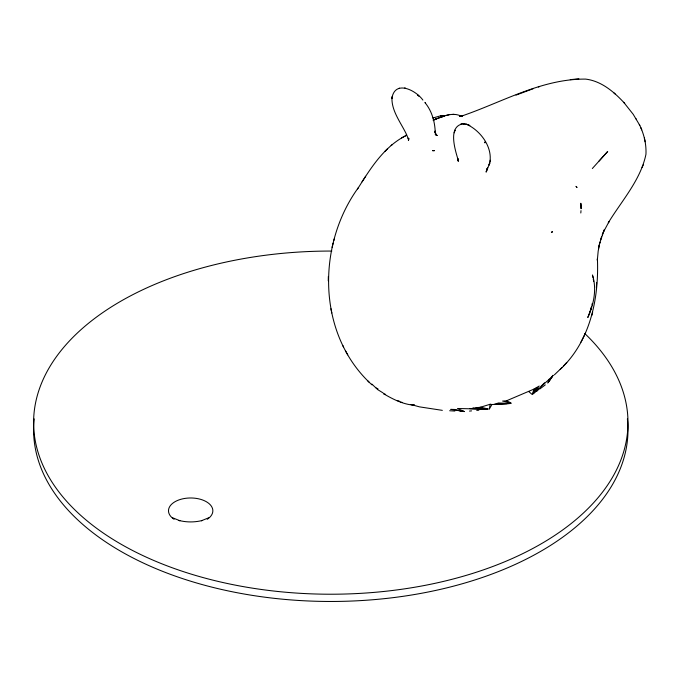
<?xml version="1.0" encoding="UTF-8"?>
<svg xmlns="http://www.w3.org/2000/svg" width="680" height="680" viewBox="0 0 680 680"><rect width="100%" height="100%" fill="white"/><g stroke="black" fill="none" stroke-linecap="round" stroke-linejoin="round"><path stroke-width="1.02" d="M358.564 187.382C316.217 245.429 317.058 335.07 371.969 384.854M328.27 280.789L328.346 276.428M560.201 369.359C590.351 341.3 599.063 298.325 597.414 258.689L597.329 260.287L598.17 251.141L599.913 242.08L598.986 246.194M458.218 159.043L458.133 160.811L458.235 159.196L458.167 160.25M596.369 287.623L596.623 282.668M580.813 212.993L581 210.638M392.088 96.79L391.858 98.575C394.697 79.543 415.743 90.066 422.9 100.079M598.485 249.042L599.046 245.854M392.003 97.257C391.127 110.721 401.175 123.02 406.657 134.75L408.671 140.02L408.289 138.1L408.501 139.238M486.574 169.575L486.489 171.572L487.016 168.768L486.098 172.117L489.846 162.792L489.413 164.118C493.706 148.028 480.59 130.364 466.242 124.134L467.568 124.568L462.519 123.718L464.032 123.692C446.896 125.451 455.37 150.578 458.329 160.54L457.861 159.001L458.269 160.913M491.929 404.515L490.195 404.251L489.209 409.275L491.929 404.515L509.294 403.648M591.957 305.099L592.314 303.374M333.149 243.134L332.103 247.367M591.167 308.193L591.558 306.646L589.976 312.001L591.115 308.363M454.656 131.155L454.214 132.795M591.762 315.605L592.671 312.188M599.615 243.38L604.256 229.823L602.191 234.949M333.846 240.55L334.313 238.841M408.519 139.366L408.416 140.411L408.909 138.465L408.671 138.89M532.576 393.652L534.021 389.079L539.197 386.045L532.916 393.796M601.545 236.768L600.491 239.963L600.721 239.292M593.079 277.542L592.433 274.975C597.031 289.051 593.776 304.385 587.792 317.517L589.704 312.698M549.211 379.125L547.74 383.061L552.406 376.397L533.052 393.856L538.807 388.331M603.228 232.39L609.144 221.442L608.303 222.776C621.63 200.846 640.654 180.038 645.949 154.292C646.459 143.981 643.926 133.645 639.31 124.448M588.99 314.687L589.645 313.149M585.438 333.14L580.924 342.193M642.056 167.433L643.348 164.79M532.814 393.652L536.001 388.144M357.587 188.946C370.447 168.546 384.081 146.344 406.504 135.32M362.075 181.798L365.653 176.29M552.891 375.368L548.318 382.211L553.231 375.275M404.846 136.382L406.495 134.7M598.995 161.126L607.707 151.453L592.331 168.53M563.635 365.849L566.755 362.44M387.617 148.691L384.923 151.359M561.892 367.668L554.387 374.85M540.983 386.257L544.604 382.789M391.153 145.529L392.156 144.67M536.35 391.536L537.982 390.328M539.606 389.122L545.3 384.88M401.625 137.955L404.421 136.365M534.021 389.079L506.438 400.826L502.588 401.055L511.377 403.249M208.683 517.803L201.433 520.736L202.317 520.472C194.709 522.41 186.635 522.41 179.027 520.472L179.903 520.736L172.652 517.803M432.854 118.014L440.75 115.77L443.836 116.306M433.627 120.096L436.5 118.787L434.588 119.663M399.534 88.179L398.837 88.468M433.075 120.165C441.847 116.824 452.744 111.265 461.881 116.56L459.646 116.05L461.864 115.948L459.535 116.186L462.757 115.702L462.23 115.864C502.503 102.051 541.952 78.693 585.616 79.101C601.511 81.013 614.303 92.072 624.725 103.453M436.05 118.992L444.601 116.033L441.694 116.705L444.261 116.28L442.799 116.314L444.635 116.314L443.351 116.169M516.01 95.115L533.154 88.731M490.195 404.251L480.658 407.184L475.796 407.847L487.144 409.054L472.957 407.822M538.331 87.006L539.614 86.572M460.793 124.049L461.805 123.819M448.91 114.826L446.327 115.404M570.299 79.636L578.875 78.812M469.489 411.077L471.563 410.89M476.756 410.414L478.831 410.227M507.076 403.733L494.402 404.311L498.491 402.976L510.374 403.418M469.948 408.646L484.143 409.105M487.11 409.19L457.512 408.493L464.304 411.553L460.113 411.324M414.57 405.203C403.469 404.625 393.048 399.287 383.613 393.762L385.611 394.357M442.331 410.354L419.492 406.861L410.881 404.506L414.545 405.101M449.659 410.754L454.886 411.034M405.212 87.933L404.736 87.856M400.52 402.075L402.517 402.5M480.658 407.184L488.257 409.046M397.341 400.63L399.355 401.149M464.695 123.845L465.698 124.202M383.129 392.964L377.723 389.623L371.841 384.055M435.2 134.495L437.274 135.516L435.702 134.546M506.438 400.826L510.663 402.73M376.176 387.991L378.012 388.9M528.751 391.552L532.287 394.57M613.887 92.846L615.255 94.078M575.9 186.38L577.057 187.468L576.334 186.796M367.71 380.791L369.274 382.364M436.296 134.988L435.863 134.53L436.611 135.388L435.183 132.056L435.438 133.62L435.089 131.002L435.251 132.506C434.928 121.992 431.995 111.316 425.315 103.02L425.578 103.352L424.847 102.357M623.688 102.297L633.216 114.317L639.821 125.409M636.14 118.889L636.438 119.374M345.584 350.965L347.726 354.85M342.865 345.584L343.596 347.157M640.755 127.483L641.75 129.871M645.159 141.746L644.376 138.057M330.956 308.745L331.798 312.987M593.351 278.987L593.683 281.528M593.368 279.08L593.512 279.947M458.201 160.31L458.26 161.168L458.21 159.46M584.766 333.531A297.194 171.581 0 0 1 436.279 583.049A297.194 171.581 0 0 1 38.377 453.305A297.194 171.581 0 0 1 331.832 251.056M627.376 418.914A297.194 171.581 0 0 1 330.786 601.468A297.194 171.581 0 0 1 34.204 418.914M174.106 519.29A22.177 12.801 0 0 1 175.295 501.551A22.177 12.801 0 0 1 206.048 501.551A22.177 12.801 0 0 1 207.238 519.29M485.035 142.026L484.95 142.757L485.035 142.026M490.39 160.319L490.229 161.321L490.39 160.319M489.438 163.642L489.158 164.9L489.438 163.642M454.937 130.28L454.631 131.249L454.937 130.28M487.212 168.878L487.662 167.807L487.212 168.878M551.956 232.05L551.404 232.551L552.491 231.582L551.956 232.05M453.628 114.401L452.837 114.427L453.628 114.401M434.384 150.662L432.582 150.654L434.384 150.662M454.521 409.462L450.755 409.368L464.304 411.553L454.521 409.462M441.464 115.795L440.75 115.77L442.476 115.906L441.464 115.795M463.633 123.718L463.208 123.7L464.083 123.751L463.633 123.718M461.065 116.084L459.884 115.982L460.989 116.11M468.664 125.06L467.959 124.763L469.854 125.63L468.664 125.06M418.396 95.65L417.52 94.936L418.846 96.033L418.396 95.65M580.992 205.241L580.822 203.26L581.086 208.734L580.992 205.241"/></g></svg>
